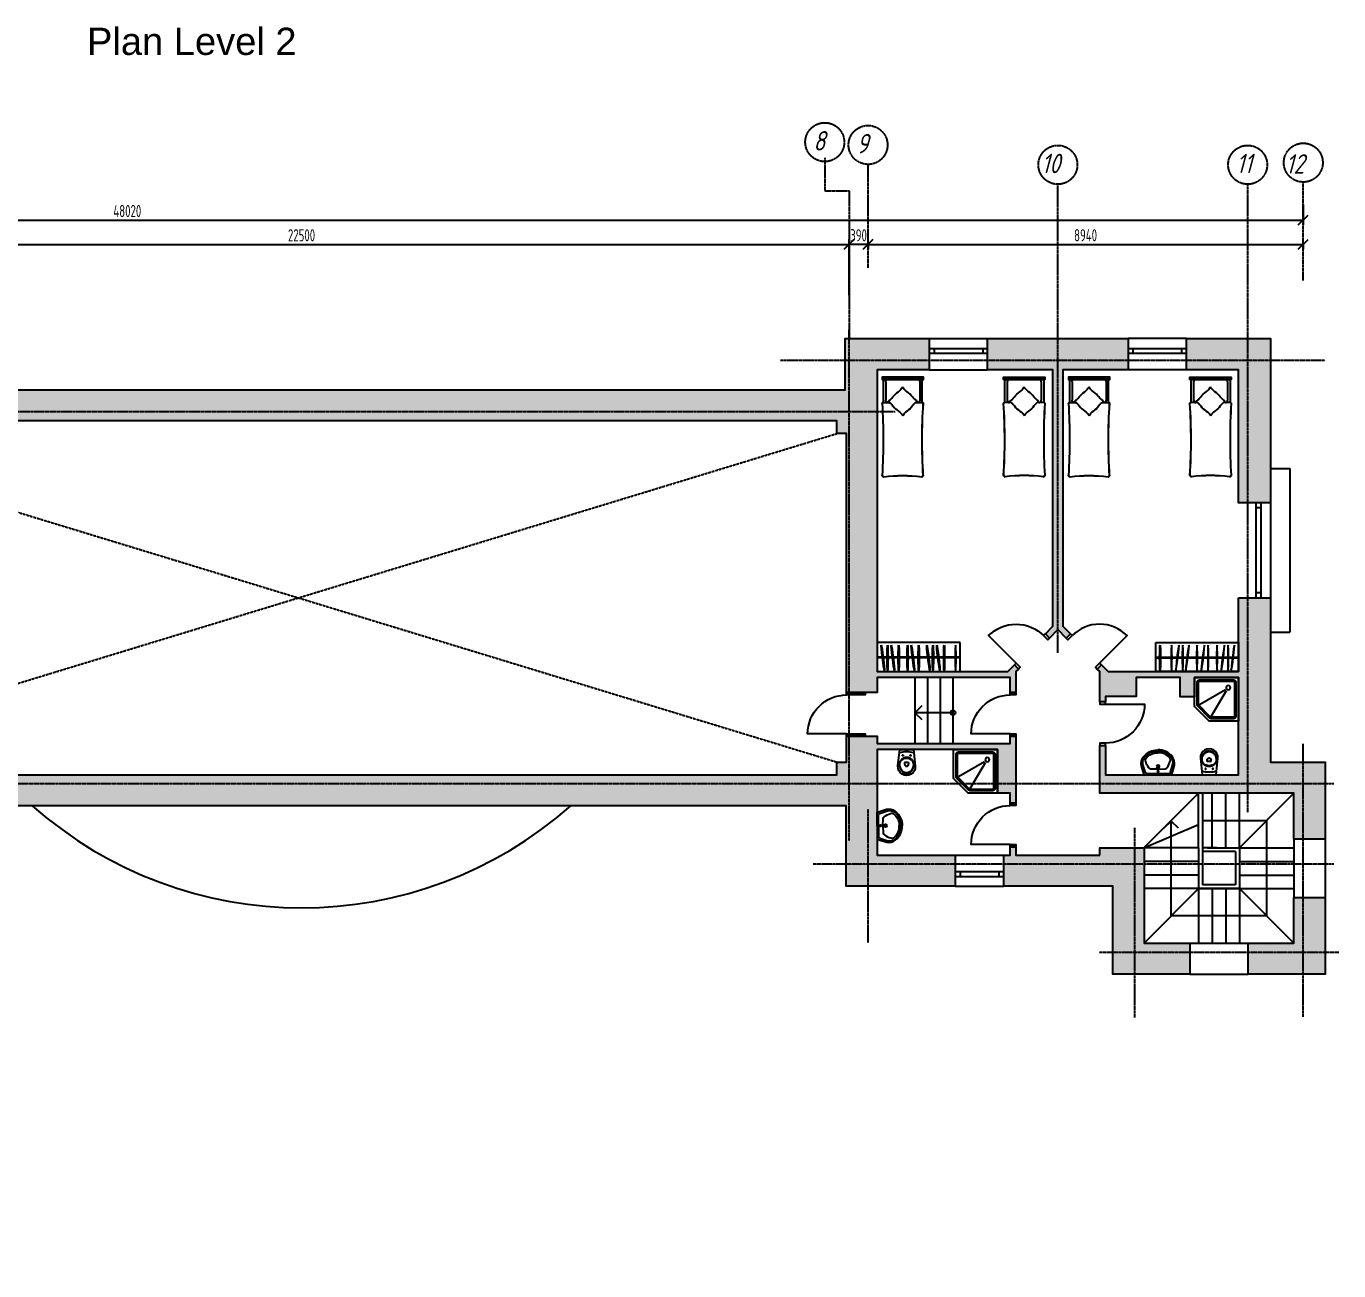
# Model space of a CAD drawing. Header units: millimetres. Extents: x 74752 to 193506, y -83124 to -13126.
# Drawn here: x 165094 to 192062, y -80387 to -54819 of the extents above; entities that cross this region are included whole.
import ezdxf

# ---------------------------------------------------------------- set-up
doc = ezdxf.new("R2010")
doc.units = ezdxf.units.MM
doc.linetypes.add('CENTER2', pattern=[1.125, 0.75, -0.125, 0.125, -0.125])
doc.linetypes.add('HIDDEN', pattern=[0.375, 0.25, -0.125])
for name, color, linetype in [('axis', 40, 'CENTER2'), ('dim1', 4, 'Continuous'), ('door_dwgmodels.com', 250, 'Continuous'), ('furniture _san', 36, 'Continuous'), ('hatches', 8, 'Continuous'), ('sanitary', 144, 'Continuous'), ('stairs', 250, 'Continuous'), ('txt', 250, 'Continuous'), ('wall', 5, 'Continuous'), ('Windows', 4, 'Continuous')]:
    doc.layers.add(name, color=color, linetype=linetype)
doc.styles.add('ESKD', font='eskd.shx', dxfattribs={"oblique": 15})
doc.styles.get("Standard").update_dxf_attribs({"font": 'arial.ttf'})
doc.styles.add('РАЗМЕР', font='eskd.shx', dxfattribs={"width": 0.8, "height": 250})
doc.dimstyles.new('ISO-26', dxfattribs={"dimscale": 100, "dimtxt": 250, "dimasz": 2, "dimexe": 1, "dimexo": 0, "dimtad": 1, "dimdec": 0, "dimdsep": 46, "dimtxsty": 'РАЗМЕР', "dimblk1": 'OBLIQUE', "dimblk2": 'OBLIQUE', "dimsah": 1, "dimcen": 2.5, "dimadec": 1, "dimazin": 0, "dimtfac": 1, "dimtdec": 0, "dimtmove": 0, "dimatfit": 3, "dimldrblk": 'OBLIQUE', "dimfxl": 1, "dimarcsym": 0})

# ---------------------------------------------------------------- blocks, each defined once
blk = doc.blocks.new('_OBLIQUE')
at = {"color": 0, "linetype": 'ByBlock'}
blk.add_line((-0.5, -0.5), (0.5, 0.5), dxfattribs=at)
blk = doc.blocks.new('*D70')
at = {"layer": 'Defpoints', "color": 0, "transparency": 16777216}
for p in [(159500, -59228, 1), (182000, -59301), (182000, -60341, 1)]:
    blk.add_point(p, dxfattribs=at)
at = {"layer": 'dim1', "color": 0, "lineweight": -2, "transparency": 16777216}
for p, q in [((159500, -59228), (159500, -59401)), ((159500, -59301), (182000, -59301)), ((182000, -60341), (182000, -59201))]:
    blk.add_line(p, q, dxfattribs=at)
at = {"layer": 'dim1', "color": 0, "lineweight": -2, "transparency": 16777216, "xscale": 200, "yscale": 200, "zscale": 200, "rotation": 180}
blk.add_blockref('_OBLIQUE', (159500, -59301), dxfattribs=at)
at = {"layer": 'dim1', "color": 0, "lineweight": -2, "transparency": 16777216, "xscale": 200, "yscale": 200, "zscale": 200}
blk.add_blockref('_OBLIQUE', (182000, -59301), dxfattribs=at)
at = {"layer": 'dim1', "color": 0, "transparency": 16777216, "insert": (170750, -59113), "char_height": 250, "attachment_point": 5, "style": 'РАЗМЕР'}
blk.add_mtext('22500', dxfattribs=at)
blk = doc.blocks.new('*D71')
at = {"layer": 'Defpoints', "color": 0, "transparency": 16777216}
for p in [(182000, -59301), (182000, -59301), (182390, -59301)]:
    blk.add_point(p, dxfattribs=at)
at = {"layer": 'dim1', "color": 0, "lineweight": -2, "transparency": 16777216}
for p, q in [((182000, -59301), (182000, -59201)), ((182390, -59301), (182000, -59301)), ((182390, -59301), (182390, -59201))]:
    blk.add_line(p, q, dxfattribs=at)
at = {"layer": 'dim1', "color": 0, "lineweight": -2, "transparency": 16777216, "xscale": 200, "yscale": 200, "zscale": 200, "rotation": 180}
blk.add_blockref('_OBLIQUE', (182000, -59301), dxfattribs=at)
at = {"layer": 'dim1', "color": 0, "lineweight": -2, "transparency": 16777216, "xscale": 200, "yscale": 200, "zscale": 200}
blk.add_blockref('_OBLIQUE', (182390, -59301), dxfattribs=at)
at = {"layer": 'dim1', "color": 0, "transparency": 16777216, "insert": (182195, -59113), "char_height": 250, "attachment_point": 5, "style": 'РАЗМЕР'}
blk.add_mtext('390', dxfattribs=at)
blk = doc.blocks.new('*D78')
at = {"layer": 'Defpoints', "color": 0, "transparency": 16777216}
for p in [(182390, -59301, 0), (191330, -59301, 1), (191330, -59301)]:
    blk.add_point(p, dxfattribs=at)
at = {"layer": 'dim1', "color": 0, "lineweight": -2, "transparency": 16777216}
for p, q in [((182390, -59301), (182390, -59401)), ((182390, -59301), (191330, -59301)), ((191330, -59301), (191330, -59401))]:
    blk.add_line(p, q, dxfattribs=at)
at = {"layer": 'dim1', "color": 0, "lineweight": -2, "transparency": 16777216, "xscale": 200, "yscale": 200, "zscale": 200, "rotation": 180}
blk.add_blockref('_OBLIQUE', (182390, -59301), dxfattribs=at)
at = {"layer": 'dim1', "color": 0, "lineweight": -2, "transparency": 16777216, "xscale": 200, "yscale": 200, "zscale": 200}
blk.add_blockref('_OBLIQUE', (191330, -59301), dxfattribs=at)
at = {"layer": 'dim1', "color": 0, "transparency": 16777216, "insert": (186860, -59113), "char_height": 250, "attachment_point": 5, "style": 'РАЗМЕР'}
blk.add_mtext('8940', dxfattribs=at)
blk = doc.blocks.new('*D81')
at = {"layer": 'Defpoints', "color": 0, "transparency": 16777216}
for p in [(143010, -58482, 1), (191330, -58482, 1), (191330, -58802)]:
    blk.add_point(p, dxfattribs=at)
at = {"layer": 'dim1', "color": 0, "lineweight": -2, "transparency": 16777216}
for p, q in [((143010, -58482), (143010, -58902)), ((191330, -58482), (191330, -58902)), ((143010, -58802), (191330, -58802))]:
    blk.add_line(p, q, dxfattribs=at)
at = {"layer": 'dim1', "color": 0, "lineweight": -2, "transparency": 16777216, "xscale": 200, "yscale": 200, "zscale": 200, "rotation": 180}
blk.add_blockref('_OBLIQUE', (143010, -58802), dxfattribs=at)
at = {"layer": 'dim1', "color": 0, "lineweight": -2, "transparency": 16777216, "xscale": 200, "yscale": 200, "zscale": 200}
blk.add_blockref('_OBLIQUE', (191330, -58802), dxfattribs=at)
at = {"layer": 'dim1', "color": 0, "transparency": 16777216, "insert": (167170, -58615), "char_height": 250, "attachment_point": 5, "style": 'РАЗМЕР'}
blk.add_mtext('48020', dxfattribs=at)
blk = doc.blocks.new('*U118')
at = {"color": 0}
for points in [[(-900, 0), (-850, 0), (-850, 380), (-900, 380)], [(-50, 0), (0, 0), (0, 380), (-50, 380)]]:
    blk.add_lwpolyline(points, close=True, dxfattribs=at)
at = {"color": 0, "linetype": 'ByBlock', "ltscale": 10}
blk.add_lwpolyline([(-850, 0), (-850, -800, 0.414214), (-50, 0)], format="xyb", dxfattribs=at)
blk = doc.blocks.new('*U119')
at = {"color": 0}
for points in [[(-900, 0), (-850, 0), (-850, 120), (-900, 120)], [(-50, 0), (0, 0), (0, 120), (-50, 120)]]:
    blk.add_lwpolyline(points, close=True, dxfattribs=at)
at = {"color": 0, "linetype": 'ByBlock', "ltscale": 10}
blk.add_lwpolyline([(-850, 0), (-850, -800, 0.414214), (-50, 0)], format="xyb", dxfattribs=at)
blk = doc.blocks.new('bed 800')
at = {"color": 0, "linetype": 'ByBlock'}
for p, q in [((-525, 267), (-525, 404)), ((-100, 350), (-475, 350)), ((-525, -404), (-525, -267)), ((-100, -350), (-475, -350))]:
    blk.add_line(p, q, dxfattribs=at)
at = {"color": 0}
blk.add_lwpolyline([(-525, 404), (-525, 400), (-50, 400), (-50, 425), (0, 425), (0, -425), (-50, -425), (-50, -400), (-525, -400), (-525, -404, -0.433007), (-546, -424, 0.031616), (-2017, -423, -0.44677), (-2048, -391, 0.059749), (-2048, 391, -0.44677), (-2017, 423, 0.031616), (-546, 424, -0.433007), (-525, 404), (-525, 400)], format="xyb", dxfattribs=at)
at = {"color": 0, "linetype": 'ByBlock'}
blk.add_lwpolyline([(-525, 400), (-50, 400), (-50, -400), (-525, -400)], dxfattribs=at)
for points in [[(-50, -425), (-50, 425), (0, 425), (0, -425)], [(-40, -415), (-40, 415), (0, 415), (0, -415)]]:
    blk.add_lwpolyline(points, close=True, dxfattribs=at)
for centre, radius, start, end in [((-2018, 393), 30, 86.4083, 182.703), ((-5313, 0), 3288, 353.1614, 6.8386), ((-1288, 12037), 11638, 266.4083, 273.6518), ((-545, 404), 20, 0, 93.6518), ((-475, 300), 50, 90, 180), ((-100, 300), 50, 0, 90), ((-2018, -393), 30, 177.297, 273.5917), ((-1288, -12038), 11638, 86.3482, 93.5917), ((-545, -404), 20, 266.3482, 0), ((-475, -300), 50, 180, 270), ((-100, -300), 50, 270, 0)]:
    blk.add_arc(centre, radius, start, end, dxfattribs=at)
for points in [[(-500, 300), (-539, 250), (-650, 150), (-751, 31), (-799, 0)], [(-500, 300), (-460, 250), (-350, 150), (-248, 31), (-200, 0)], [(-500, -300), (-460, -250), (-350, -150), (-248, -31), (-200, 0)], [(-500, -300), (-539, -250), (-650, -150), (-751, -31), (-799, 0)]]:
    blk.add_spline(points, degree=3, dxfattribs=at)
blk = doc.blocks.new('*U90')
at = {"color": 0}
for p, q in [((0, 0), (-1200, 0)), ((0, -100), (-1200, -100)), ((-1100, 0), (-1100, -100)), ((-100, 0), (-100, -100))]:
    blk.add_line(p, q, dxfattribs=at)
blk = doc.blocks.new('*U128')
at = {"color": 0}
for p, q in [((0, 0), (-1950, 0)), ((0, -100), (-1950, -100)), ((-1850, 0), (-1850, -100)), ((-100, 0), (-100, -100))]:
    blk.add_line(p, q, dxfattribs=at)
blk = doc.blocks.new('*U129')
at = {"color": 0}
for points in [[(-900, 0), (-850, 0), (-850, 120), (-900, 120)], [(-50, 0), (0, 0), (0, 120), (-50, 120)]]:
    blk.add_lwpolyline(points, close=True, dxfattribs=at)
at = {"color": 0, "linetype": 'ByBlock', "ltscale": 10}
blk.add_lwpolyline([(-50, 0), (-50, -800, -0.414214), (-850, 0)], format="xyb", dxfattribs=at)
blk = doc.blocks.new('v1')
at = {"color": 0}
for p, q in [((41, -270), (-41, -270)), ((-41, -270), (-41, -303)), ((41, -270), (41, -303))]:
    blk.add_line(p, q, dxfattribs=at)
blk.add_lwpolyline([(-141, 0), (141, 0), (177, -339, -1.109549), (-177, -339), (-141, 0)], format="xyb", dxfattribs=at)
for centre in [(-78, -123), (78, -123)]:
    blk.add_circle(centre, 9.95, dxfattribs=at)
for centre, radius, start, end in [((0, -615), 564, 74.7124, 105.2876), ((-17, -303), 129, 156.1873, 180), ((-17, -303), 129, 156.1873, 180), ((-50, -303), 96.8, 152.905, 180), ((-9, -307), 138, 133.1854, 156.1873), ((-9, -307), 138, 133.1854, 156.1873), ((-26, -315), 124, 128.9942, 152.905), ((-3, -313), 146, 111.2448, 133.1854), ((-3, -313), 146, 111.2448, 133.1854), ((-10, -335), 149, 108.5391, 128.9942), ((0, -322), 156, 90, 111.2448), ((0, -322), 156, 90, 111.2448), ((0, -365), 180, 90, 108.5391), ((0, -322), 156, 68.7552, 90), ((0, -322), 156, 68.7552, 90), ((0, -365), 180, 71.4609, 90), ((3, -313), 146, 46.8146, 68.7552), ((3, -313), 146, 46.8146, 68.7552), ((10, -335), 149, 51.0058, 71.4609), ((9, -307), 138, 23.8127, 46.8146), ((9, -307), 138, 23.8127, 46.8146), ((26, -315), 124, 27.095, 51.0058), ((17, -303), 129, 0, 23.8127), ((17, -303), 129, 0, 23.8127), ((50, -303), 96.8, 0, 27.095), ((109, -303), 256, 180, 197.3785), ((55, -303), 202, 180, 199.4203), ((55, -303), 202, 180, 199.4203), ((28, -313), 173, 199.4203, 220.4025), ((28, -313), 173, 199.4203, 220.4025), ((56, -320), 200, 197.3785, 217.0738), ((11, -327), 151, 220.4025, 244.0498), ((11, -327), 151, 220.4025, 244.0498), ((22, -346), 157, 217.0738, 241.268), ((0, -350), 125, 244.0498, 270), ((0, -350), 125, 244.0498, 270), ((0, -385), 112, 241.268, 270), ((0, -303), 41.2, 180, 0), ((0, -350), 125, 270, 295.9502), ((0, -350), 125, 270, 295.9502), ((0, -385), 112, 270, 298.732), ((-22, -346), 157, 298.732, 322.9262), ((-11, -327), 151, 295.9502, 319.5975), ((-11, -327), 151, 295.9502, 319.5975), ((-28, -313), 173, 319.5975, 340.5797), ((-28, -313), 173, 319.5975, 340.5797), ((-56, -320), 200, 322.9262, 342.6215), ((-109, -303), 256, 342.6215, 0), ((-55, -303), 202, 340.5797, 0), ((-55, -303), 202, 340.5797, 0)]:
    blk.add_arc(centre, radius, start, end, dxfattribs=at)
blk = doc.blocks.new('wash b1')
at = {"color": 0}
for p, q in [((-311, -264), (-342, -239)), ((311, -264), (342, -239))]:
    blk.add_line(p, q, dxfattribs=at)
for points in [[(0, 0), (-279, 0, 0.349334), (-284, -4), (-338, -191, 0.210862), (-299, -365, 0.238221), (-1, -511, -0.006376)], [(-3, 0), (276, 0, -0.349334), (281, -4), (338, -191, -0.210862), (299, -365, -0.236938), (-1, -511, 0.006376)], [(0, -25), (-216, -25, 0.390337), (-256, -51), (-308, -212, 0.183446), (-282, -357, 0.232242), (0, -490, 0.646667)], [(0, -116), (-151, -119, 0.204561), (-187, -147, 0.107345), (-252, -274, 0.24654), (-242, -344, 0.234802), (1, -452, 0.791678)], [(-3, -116), (149, -119, -0.218686), (184, -142, -0.103144), (252, -274, -0.24654), (242, -344, -0.232404), (-4, -452, -0.791678)], [(-3, -25), (213, -25, -0.390337), (253, -51), (308, -212, -0.183446), (282, -357, -0.230237), (-3, -490, -0.646667)]]:
    blk.add_lwpolyline(points, format="xyb", dxfattribs=at)
for centre, radius in [((0, -170), 29), ((0, -170), 22), ((0, -66), 16)]:
    blk.add_circle(centre, radius, dxfattribs=at)
blk = doc.blocks.new('*U95')
at = {"color": 0}
for p, q in [((0, 0), (-1000, 0)), ((0, -100), (-1000, -100)), ((-900, 0), (-900, -100)), ((-100, 0), (-100, -100))]:
    blk.add_line(p, q, dxfattribs=at)
blk = doc.blocks.new('K10-46')
at = {"color": 0}
for p, q in [((-800, -559), (-270, -244)), ((-558, -800), (-246, -268))]:
    blk.add_line(p, q, dxfattribs=at)
blk.add_lwpolyline([(0, 0), (-900, 0), (-900, -600), (-600, -900), (0, -900)], close=True, dxfattribs=at)
for points in [[(-100, -50), (-800, -50, 0.414214), (-850, -100), (-850, -559, 0.198912), (-835, -594), (-594, -835, 0.198912), (-559, -850), (-100, -850, 0.414214), (-50, -800), (-50, -100, 0.414214)], [(-100, -80), (-800, -80, 0.414214), (-820, -100), (-820, -559, 0.198912), (-814, -573), (-573, -814, 0.198912), (-559, -820), (-100, -820, 0.414214), (-80, -800), (-80, -100, 0.414214)]]:
    blk.add_lwpolyline(points, format="xyb", close=True, dxfattribs=at)
blk.add_circle((-211, -209), 43.3, dxfattribs=at)
blk = doc.blocks.new('ward46')
at = {"color": 0}
for p, q in [((283, 1700), (283, 0)), ((293, 1700), (293, 0))]:
    blk.add_line(p, q, dxfattribs=at)
for points in [[(600, 0), (0, 0), (0, 1700), (600, 1700)], [(600, 1700), (600, 0)]]:
    blk.add_lwpolyline(points, dxfattribs=at)
blk.add_ellipse((287, 1609), major_axis=(256, 0), ratio=0.03669, dxfattribs=at)
at = {"color": 0, "extrusion": (0, 0, -1)}
for centre, major_axis in [((287, 1374), (256, 0)), ((286, 1253), (254, -32)), ((287, 1144), (256, 0)), ((286, 1048), (254, -32)), ((287, 851), (256, 0)), ((286, 730), (254, -32)), ((287, 622), (256, 0)), ((287, 440), (256, 0)), ((286, 319), (254, -32)), ((287, 211), (256, 0)), ((286, 114), (254, -32))]:
    blk.add_ellipse(centre, major_axis=major_axis, ratio=0.03669, dxfattribs=at)

msp = doc.modelspace()

# ---------------------------------------------------------------- hatches: boundary and pattern name
at = {"layer": 'hatches', "true_color": 0x474847}
h = msp.add_hatch(color=59, dxfattribs=at)
h.paths.add_polyline_path([(159560.8, -73571.9), (158920.8, -73571.9), (158919.8, -72426.5), (154499.8, -72426.5), (154499.8, -72426.5), (154499.8, -72426.5), (154499.8, -72426.5), (154499.8, -72426.5), (154499.8, -72046.5), (155769.8, -72046.5), (155769.8, -71346.5), (156149.8, -71346.5), (156149.8, -72046.5), (158919.8, -72046.5), (158919.8, -68596.8), (158684.8, -68596.8), (158684.8, -67456.8), (156149.8, -67456.8), (156149.8, -70446.5), (155769.8, -70446.5), (155769.8, -66726.8), (150799.8, -66726.8), (150799.8, -66346.8), (151196.4, -66346.8), (151196.4, -65956.9), (151316.4, -65956.9), (151316.4, -66346.8), (155769.8, -66356.8), (155769.8, -63076.1), (156149.8, -63076.1), (156149.8, -65256.8), (156234.8, -65256.8), (156234.8, -65456.8), (156149.8, -65456.8), (156149.8, -67256.8), (158984.8, -67256.8), (158984.8, -65456.8), (156934.8, -65456.8), (156934.8, -65256.8), (158684.8, -65256.8), (158684.8, -63452), (158919.8, -63452), (158919.8, -61876.5), (158153, -61876.5), (158153, -61236.5), (159578, -61236.5), (159578, -62286.5), (181922, -62286.5), (181922, -61236.5), (183647, -61236.5), (183647, -61876.5), (182580.2, -61876.5), (182580.2, -68076.5), (185259.6, -68076.5), (185396.7, -67939.4), (185481.6, -68024.3), (185429.3, -68076.5), (185429.3, -68506.8), (185309.3, -68506.8), (185309.3, -68196.5), (182580.2, -68196.5), (182580.2, -68506.8), (181949.2, -68506.8), (181949.2, -63186.5), (181751, -63186.5), (181751, -62926.5), (159619, -62926.5), (159619, -63186.5), (159299.8, -63186.5), (159299.8, -69936.5), (159611.7, -69939.2), (159611.7, -70196.5), (181751, -70196.5), (181751, -69936.5), (181949.2, -69936.5), (181949.2, -69406.8), (182580.2, -69406.8), (182580.2, -69556.5), (185309.3, -69556.5), (185309.3, -69406.8), (185429.3, -69406.8), (185429.3, -70778.4), (185309.3, -70778.4), (185309.3, -70576.5), (185049.3, -70576.5), (185049.3, -69676.5), (185049.3, -69676.5), (185049.3, -69676.5), (185049.3, -69676.5), (182580.2, -69676.5), (182580.2, -71846.8), (184179.8, -71846.8), (184179.8, -72486.8), (181939.2, -72486.8), (181939.2, -70836.9), (176278.6, -70835.5), (159560.8, -70835.5)])
h.paths.add_polyline_path([(155244.8, -61236.5), (156953, -61236.5), (156953, -61876.5), (156149.8, -61876.5), (156149.8, -62176.1), (155769.8, -62176.1), (155769.8, -61876.5), (155244.8, -61876.5)], flags=17)
h.paths.add_polyline_path([(150866.6, -61236.5), (152409.8, -61236.5), (152409.8, -61876.5), (151316.4, -61876.5), (151316.4, -65056.9), (151196.4, -65056.9), (151196.4, -64796.5), (150696.4, -64796.5), (150696.4, -64676.5), (151196.4, -64676.5), (151196.4, -61876.5), (150866.6, -61876.5)])
h.paths.add_polyline_path([(148278, -61236.5), (149666.6, -61236.5), (149666.6, -61876.5), (149033.3, -61876.5), (149033.3, -64676.5), (149796.4, -64676.5), (149796.4, -64796.5), (148903.3, -64796.5), (148901.1, -65346.8), (148518.7, -65346.8), (148520.9, -62926.5), (147509.8, -62926.5), (147509.8, -62286.5), (148278, -62286.5)])
h.paths.add_polyline_path([(145409.8, -62286.5), (143759.8, -62286.5), (143759.8, -67686.4), (144399.8, -67686.4), (144399.8, -67246.8), (148519.8, -67246.8), (148519.8, -67626.8), (148899.8, -67626.8), (148899.8, -66726.8), (149199.8, -66726.8), (149199.8, -66346.8), (148899.8, -66346.8), (148899.6, -66246.8), (148519.7, -66246.8), (148519.9, -67126.8), (144399.8, -67126.8), (144399.8, -62926.5), (145409.8, -62926.5), (145409.8, -62286.5)])
h.paths.add_polyline_path([(147499.8, -69166.8), (144399.8, -69166.8), (144399.8, -69987.2), (143759.8, -69987.2), (143759.8, -68586.4), (144399.8, -68586.4), (144399.8, -69046.8), (147619.8, -69046.8), (147619.8, -69646.8), (148519.8, -69646.8), (148519.8, -68526.8), (148899.8, -68526.8), (148899.8, -69916.8), (148519.8, -69916.8), (148519.8, -69766.8), (147499.8, -69766.8)])
h.paths.add_polyline_path([(144399.8, -70887.2), (143759.8, -70887.2), (143759.8, -75486.5), (145409.8, -75486.5), (145409.8, -74846.5), (144399.8, -74846.5)])
h.paths.add_polyline_path([(152458.8, -72526.5), (152999.8, -72526.5), (152999.8, -72426.5), (153499.8, -72426.5), (153499.8, -72046.5), (152999.8, -72046.5), (152999.8, -71646.5), (148899.8, -71646.5), (148899.8, -70816.8), (148519.8, -70816.8), (148519.8, -74846.5), (147509.8, -74846.5), (147509.8, -75486.5), (150259.8, -75486.5), (150259.8, -74846.5), (148899.8, -74846.5), (148899.8, -71766.5), (152459.8, -71766.5), (152459.8, -72426.5)])
h.paths.add_polyline_path([(151459.8, -75036.5), (151459.8, -74846.5), (152459.8, -74846.5), (152458.8, -73426.5), (152999.8, -73426.5), (152999.8, -74836.9), (153499.8, -74836.9), (153499.8, -74956.9), (152999.8, -74956.9), (153000.8, -77601.7), (152459.8, -77601.7), (152459.8, -75486.5), (151459.8, -75486.5)])
h.paths.add_polyline_path([(158919.8, -77601.7), (159560.8, -77601.7), (159560.8, -74771.9), (158919.8, -74771.9), (158919.8, -74836.9), (154499.8, -74836.9), (154499.8, -74956.9), (158919.8, -74956.9)])
h.paths.add_polyline_path([(157929.7, -79746.8), (158919.8, -79746.8), (158919.8, -78601.7), (159560.8, -78601.7), (159559.8, -80386.8), (157879.7, -80386.8), (157879.7, -80266.8), (157929.7, -80266.8)])
h.paths.add_polyline_path([(152459.8, -78601.7), (152459.8, -80386.8), (154039.8, -80386.8), (154039.8, -80266.8), (153989.8, -80266.8), (153989.8, -79746.8), (152999.8, -79746.8), (153000.8, -78601.7)])
h.paths.add_polyline_path([(187151.1, -71846.8), (187151.1, -71696.8), (188060.4, -71696.8), (188060.4, -73656.9), (189000.4, -73656.9), (189000.4, -74296.9), (187420.4, -74296.9), (187420.4, -72486.8), (185179.8, -72486.8), (185179.8, -71846.8), (185309.3, -71846.8), (185309.3, -71678.4), (185429.3, -71678.4), (185429.3, -71846.8)])
h.paths.add_polyline_path([(190000.2, -66561.5), (190658.4, -66561.5), (190658.4, -69936.5), (191780.4, -69936.5), (191780.4, -71516.7), (191140.4, -71516.7), (191140.4, -70576.5), (187151.1, -70576.5), (187151.1, -69596.1), (187271.1, -69596.1), (187271.1, -70196.5), (190000.2, -70196.5), (190000.2, -68196.5), (189100.2, -68196.5), (189100.2, -68596.5), (188800.2, -68596.5), (188800.2, -68196.5), (187900.2, -68196.5), (187900.2, -68586.5), (187271.1, -68586.5), (187271.1, -68696.1), (187151.1, -68696.1), (187151.1, -68076.5), (187098.9, -68024.3), (187183.7, -67939.4), (187320.8, -68076.5), (190000.2, -68076.5)])
h.paths.add_polyline_path([(190200.4, -74296.9), (190200.4, -73656.9), (191140.4, -73656.9), (191140.4, -72716.7), (191780.4, -72716.7), (191780.4, -74296.9)])
h.paths.add_polyline_path([(188933.4, -61236.5), (190658.4, -61236.5), (190658.4, -64611.5), (190000.2, -64611.5), (190000.2, -61876.5), (188933.4, -61876.5)])
h.paths.add_polyline_path([(184847, -61236.5), (187733.4, -61236.5), (187733.4, -61876.5), (186390.2, -61876.5), (186390.2, -67145.9), (186547.3, -67303), (186462.5, -67387.9), (186290.2, -67215.6), (186118, -67387.9), (186033.1, -67303), (186190.2, -67145.9), (186190.2, -61876.5), (184847, -61876.5)])

# ---------------------------------------------------------------- linework, layer by layer
at = {"layer": 'axis'}
for p, q in [((181501, -57519.5, -51279.1), (181501, -58200.6, -51279.1)), ((182390.2, -59779.2, -51279.1), (182390.2, -57657, -51278.2)), ((181501, -58200.6, -51279.1), (182000.1, -58200.6, -51279.1)), ((182000.1, -58200.6, -51279.1), (182000.1, -61236.5, -51279.1)), ((186290.2, -67694.2, -51278.4), (186290.2, -58065.5, -51278.2)), ((190190.2, -70970.7, -51278.4), (190190.2, -58065.5, -51278.2)), ((191330.4, -60040.5, -51278.4), (191330.4, -58020.3, -51277.5)), ((182000.1, -71555.1, -51278.4), (182000.1, -61048.6, -51278.4)), ((191781.2, -61686.5, -51278.4), (180588.8, -61686.5, -51278.4)), ((158056.5, -62736.5, -51278.4), (182946.3, -62736.5, -51278.4)), ((191330.4, -75169, -51278.4), (191330.4, -69562, -51278.4)), ((191959.9, -70386.5, -51277.6), (158867, -70386.5, -51277.6)), ((182390.2, -73648.6, -51278.4), (182390.2, -70904.1, -51278.4)), ((187870.4, -75182.5, -51278.4), (187870.4, -71289.3, -51278.4)), ((191959.9, -72036.8, -51278.4), (181262.4, -72036.8, -51278.4)), ((192061.6, -73846.9, -51277.6), (187136.8, -73846.9, -51277.6))]:
    msp.add_line(p, q, dxfattribs=at)
at = {"layer": 'axis', "color": 18, "true_color": 0x000000}
for centre in [(181501, -57199.6, -51279.1), (182390.2, -57257, -51278.4), (186290.2, -57665.5, -51278.4), (190190.2, -57665.5, -51279.1), (191333.1, -57620.4, -51278.2)]:
    msp.add_circle(centre, 400, dxfattribs=at)
at = {"layer": 'stairs', "color": 18, "true_color": 0x000000}
for p, q in [((183353.7, -68196.5, -51279.1), (183353.7, -69556.5, -51279.1)), ((183613.7, -68196.5, -51279.1), (183613.7, -69556.5, -51279.1)), ((183873.7, -68196.5, -51279.1), (183873.7, -69556.5, -51279.1)), ((184133.7, -68196.5, -51279.1), (184133.7, -69556.5, -51279.1)), ((184133.7, -68921.4, -51279.1), (183353.7, -68921.4, -51279.1)), ((188056.9, -71698.3, -51278.4), (189176.9, -70578, -51277.6)), ((189180.4, -71696.8, -51278.8), (189180.4, -70576.5, -51277.6)), ((189260.4, -70576.5, -51278.2), (189260.4, -72456.7, -51279.2)), ((189460.4, -71696.8, -51278.8), (189460.4, -70576.5, -51277.6)), ((189740.4, -71696.8, -51278.8), (189740.4, -70576.5, -51277.6)), ((190020.4, -71696.8, -51278.8), (190020.4, -70576.5, -51277.6)), ((190020.4, -71696.8, -51278.8), (191140.4, -70576.5, -51278.4)), ((188620.4, -73096.8, -51278.6), (188620.4, -71148.8, -51278.6)), ((189260.4, -71136.7, -51278.2), (190580.4, -71136.7, -51278.6)), ((190580.4, -71136.7, -51278.6), (190580.4, -73096.8, -51278.6)), ((188054.9, -71698.3, -51278.4), (189176.9, -71218.6, -51278.3)), ((189180.4, -71696.8, -51278.9), (188060.4, -71696.8, -51278.4)), ((189180.4, -71696.8, -51278.8), (189180.4, -72536.7, -51279.3)), ((189558.6, -71696.8, -51279.1), (189260.4, -71696.8, -51278.9)), ((189362.2, -71696.8, -51279.1), (191140.4, -71696.8, -51278.4)), ((190020.4, -71696.8, -51280), (190020.4, -73656.9, -51277.6)), ((189180.4, -71976.8, -51278.8), (188060.4, -71976.8, -51278.4)), ((189940.4, -71776.8, -51279.3), (189260.4, -71776.8, -51278.9)), ((189940.4, -71776.8, -51279.9), (189940.4, -72456.7, -51279.1)), ((190020.4, -71976.8, -51278.8), (191140.4, -71976.8, -51278.4)), ((189180.4, -72256.8, -51278.8), (188060.4, -72256.8, -51278.4)), ((190020.4, -72256.8, -51278.8), (191140.4, -72256.8, -51278.4)), ((190020.4, -72536.7, -51279.3), (188060.4, -72536.7, -51278.4)), ((189180.4, -72536.7, -51278.8), (188060.4, -73656.9, -51278.4)), ((189180.4, -72536.7, -51279.3), (191140.4, -72536.7, -51278.4)), ((189180.4, -72536.7, -51279.3), (189180.4, -73656.9, -51277.6)), ((189940.4, -72456.7, -51279.2), (189260.4, -72456.7, -51278.9)), ((189460.4, -72536.7, -51278.8), (189460.4, -73656.9, -51277.6)), ((189740.4, -72536.7, -51278.8), (189740.4, -73656.9, -51277.6)), ((190020.4, -72536.7, -51278.8), (191140.4, -73656.9, -51278.4)), ((190580.4, -73096.8, -51278.6), (188620.4, -73096.8, -51278.6))]:
    msp.add_line(p, q, dxfattribs=at)
for points, elevation in [([(183493.1, -68780.3), (183352.6, -68922.6), (183494.8, -69063.2)], -51279.1), ([(188477.8, -71289), (188619.2, -71147.6), (188760.6, -71289)], -51278.6)]:
    msp.add_lwpolyline(points, dxfattribs=dict(at, elevation=elevation))
msp.add_circle((184133.7, -68921.4, -51279.1), 50, dxfattribs=at)
at = {"layer": 'wall', "color": 18, "true_color": 0x000000}
for p, q in [((183647, -61236.5, -51278.4), (184847, -61236.5, -51278.4)), ((188933.4, -61236.5, -51278.4), (187733.4, -61236.5, -51278.4)), ((183647, -61876.5, -51278.4), (184847, -61876.5, -51278.4)), ((188933.4, -61876.5, -51278.4), (187733.4, -61876.5, -51278.4)), ((190658.4, -63904.5, -51278.4), (191058.4, -63904.5, -51278.4)), ((191058.4, -63904.5, -51278.4), (191058.4, -67268.5, -51278.4)), ((190658.4, -64611.5, -51278.4), (190658.4, -66561.5, -51278.4)), ((190658.4, -67268.5, -51278.4), (191058.4, -67268.5, -51278.4)), ((191140.4, -71516.7, -51279.1), (191140.4, -72716.7, -51279.1)), ((191780.4, -71516.7, -51279.1), (191780.4, -72716.7, -51279.1)), ((184179.8, -71846.8, -51278.2), (185179.8, -71846.8, -51278.2)), ((184179.8, -72486.8, -51278.2), (185179.8, -72486.8, -51278.2)), ((189000.4, -73656.9, -51277.6), (190200.4, -73656.9, -51277.6))]:
    msp.add_line(p, q, dxfattribs=at)
at = {"layer": 'wall', "color": 18, "linetype": 'HIDDEN', "true_color": 0x000000}
for p, q in [((159611.7, -69939.2, -51278.4), (181751, -63186.5, -51278.4)), ((159619, -63186.5, -51278.4), (181751, -69936.5, -51278.4))]:
    msp.add_line(p, q, dxfattribs=at)
at = {"layer": 'wall', "color": 5, "elevation": -51279.1}
for points in [[(159578, -62286.5), (181922, -62286.5), (181922, -61236.5), (183647, -61236.5), (183647, -61876.5), (182580.2, -61876.5), (182580.2, -68076.5), (185259.6, -68076.5), (185396.7, -67939.4), (185481.6, -68024.3), (185429.3, -68076.5), (185429.3, -68506.8), (185309.3, -68506.8), (185309.3, -68196.5), (182580.2, -68196.5), (182580.2, -68506.8), (181949.2, -68506.8), (181949.2, -63186.5), (181751, -63186.5), (181751, -62926.5), (159619, -62926.5)], [(159611.7, -70196.5), (181751, -70196.5), (181751, -69936.5), (181949.2, -69936.5), (181949.2, -69406.8), (182580.2, -69406.8), (182580.2, -69556.5), (185309.3, -69556.5), (185309.3, -69406.8), (185429.3, -69406.8), (185429.3, -70778.4), (185309.3, -70778.4), (185309.3, -70576.5), (185049.3, -70576.5), (185049.3, -69676.5), (185049.3, -69676.5), (185049.3, -69676.5), (185049.3, -69676.5), (185049.3, -69676.5), (182580.2, -69676.5), (182580.2, -71846.8), (184179.8, -71846.8), (184179.8, -72486.8), (181939.2, -72486.8), (181939.2, -70836.9), (176278.6, -70835.5), (159560.8, -70835.5)]]:
    msp.add_lwpolyline(points, dxfattribs=at)
at = {"layer": 'wall', "color": 5}
for points, elevation in [([(184847, -61236.5), (187733.4, -61236.5), (187733.4, -61876.5), (186390.2, -61876.5), (186390.2, -67145.9), (186547.3, -67303), (186462.5, -67387.9), (186290.2, -67215.6), (186118, -67387.9), (186033.1, -67303), (186190.2, -67145.9), (186190.2, -61876.5), (184847, -61876.5), (184847, -61236.5)], -51278.4), ([(188933.4, -61236.5), (190658.4, -61236.5), (190658.4, -64611.5), (190000.2, -64611.5), (190000.2, -61876.5), (188933.4, -61876.5), (188933.4, -61236.5)], -51278.4), ([(190000.2, -66561.5), (190658.4, -66561.5), (190658.4, -69936.5), (191780.4, -69936.5), (191780.4, -71516.7), (191140.4, -71516.7), (191140.4, -70576.5), (187151.1, -70576.5), (187151.1, -69596.1), (187271.1, -69596.1), (187271.1, -70196.5), (190000.2, -70196.5), (190000.2, -68196.5), (189100.2, -68196.5), (189100.2, -68596.5), (188800.2, -68596.5), (188800.2, -68196.5), (187900.2, -68196.5), (187900.2, -68586.5), (187271.1, -68586.5), (187271.1, -68696.1), (187151.1, -68696.1), (187151.1, -68076.5), (187098.9, -68024.3), (187183.7, -67939.4), (187320.8, -68076.5), (190000.2, -68076.5), (190000.2, -66561.5)], -51278.4), ([(187151.1, -71846.8), (187151.1, -71696.8), (188060.4, -71696.8), (188060.4, -73656.9), (189000.4, -73656.9), (189000.4, -74296.9), (187420.4, -74296.9), (187420.4, -72486.8), (185179.8, -72486.8), (185179.8, -71846.8), (185309.3, -71846.8), (185309.3, -71678.4), (185429.3, -71678.4), (185429.3, -71846.8), (187151.1, -71846.8)], -51278.4), ([(190200.4, -74296.9), (190200.4, -73656.9), (191140.4, -73656.9), (191140.4, -72716.7), (191780.4, -72716.7), (191780.4, -74296.9), (190200.4, -74296.9)], -51277.6)]:
    msp.add_lwpolyline(points, close=True, dxfattribs=dict(at, elevation=elevation))
at = {"layer": 'wall', "color": 18, "true_color": 0x000000, "elevation": -51278.4}
msp.add_lwpolyline([(189000.4, -74296.9), (190200.4, -74296.9)], dxfattribs=at)
at = {"layer": 'wall', "color": 18, "true_color": 0x000000}
msp.add_arc((170750, -64588.8, -51279.4), 8341.8, 228.46219, 311.53912, dxfattribs=at)

# ---------------------------------------------------------------- block references
at = {"layer": 'door_dwgmodels.com', "xscale": -1}
for name, p, rotation in [('*U119', (186033.1, -67303, -51279.1), 224.9999999999998), ('*U118', (181949.2, -68506.8, -51279.1), 270), ('*U119', (185309.3, -68506.8, -51279.1), 270), ('*U119', (185309.3, -70778.4, -51278.4), 270)]:
    msp.add_blockref(name, p, dxfattribs=dict(at, rotation=rotation))
at = {"layer": 'door_dwgmodels.com'}
for name, p, rotation in [('*U119', (186547.3, -67303, -51279.1), 135.0000000000003), ('*U129', (187271.1, -68696.1, -51278.4), 90.00000000000001)]:
    msp.add_blockref(name, p, dxfattribs=dict(at, rotation=rotation))
at = {"layer": 'furniture _san', "xscale": -1}
for name, p, rotation in [('bed 800', (183102.4, -62025.5), 270), ('bed 800', (186931.1, -62025.5), 270), ('ward46', (182580.2, -68076.5, -51278.4), 269.9999999999629)]:
    msp.add_blockref(name, p, dxfattribs=dict(at, rotation=rotation))
at = {"layer": 'furniture _san'}
for name, p, rotation in [('bed 800', (185598.8, -62025.5), 90), ('bed 800', (189427.4, -62025.5), 90), ('ward46', (190000.2, -68076.5, -51278.4), 89.99999999999997)]:
    msp.add_blockref(name, p, dxfattribs=dict(at, rotation=rotation))
at = {"layer": 'sanitary', "xscale": -1}
for name, p, rotation in [('K10-46', (190000.2, -68196.5, -51278.4), 270), ('K10-46', (185049.3, -69676.5, -51279.1), 270), ('wash b1', (188350.2, -70196.5, -51278.4), 180.8043872388902), ('v1', (189398.7, -70196.5, -51278.4), 180)]:
    msp.add_blockref(name, p, dxfattribs=dict(at, rotation=rotation))
at = {"layer": 'sanitary'}
msp.add_blockref('v1', (183182.5, -69676.5, -51279.1), dxfattribs=at)
at = {"layer": 'sanitary', "rotation": 90.37161397333844}
msp.add_blockref('wash b1', (182580.2, -71245.1, -51279.1), dxfattribs=at)
at = {"layer": 'Windows', "xscale": -1}
for name, p in [('*U90', (183647, -61436.5, -51278.4)), ('*U90', (187733.4, -61436.5, -51278.4)), ('*U95', (184179.8, -72186.8, -51278.2))]:
    msp.add_blockref(name, p, dxfattribs=at)
at = {"layer": 'Windows', "xscale": -1, "rotation": 270}
msp.add_blockref('*U128', (190458.4, -64611.5, -51278.4), dxfattribs=at)

# ---------------------------------------------------------------- texts
at = {"layer": 'axis', "color": 18, "true_color": 0x000000, "style": 'ESKD', "oblique": 15}
for s, p in [('8', (181266, -57372.5, -51279.1)), ('9', (182155.2, -57429.9, -51278.4)), ('10', (185952.8, -57838.3, -51278.4)), ('11', (189955.2, -57838.3, -51279.1)), ('12', (190969.8, -57847.5, -51278.2))]:
    msp.add_text(s, height=400, dxfattribs=at).set_placement(p)
at = {"layer": 'txt', "color": 250, "linetype": 'Continuous', "lineweight": 5, "ltscale": 0.13}
msp.add_text('Plan Level 2', height=560, dxfattribs=at).set_placement((166342.5, -55408.6, -57681.3))

# ---------------------------------------------------------------- dimensions: what is measured, and where the dimension line sits
at = {"layer": 'dim1'}
dim = msp.add_linear_dim(base=(191330.4, -58802.1, -51279.1), p1=(143009.8, -58482.1, -51278.4), p2=(191330.4, -58482.1, -51277.7), text='48020', dimstyle='ISO-26', dxfattribs=at)
dim.commit()
dim.dimension.update_dxf_attribs({"geometry": '*D81', "text_midpoint": (167170.1, -58614.6, -51279.1)})
for base, p1, p2, picture, middle in [((182000.1, -59300.9, -51279.1), (159499.9, -59227.8, -51278.4), (182000.1, -60340.9, -51278.4), '*D70', (170750, -59113.4, -51279.1)), ((191330.4, -59300.9, -51279.1), (182390.2, -59300.9, -51278.9), (191330.4, -59300.9, -51278), '*D78', (186860.3, -59113.4, -51279.1))]:
    dim = msp.add_linear_dim(base=base, p1=p1, p2=p2, dimstyle='ISO-26', dxfattribs=at)
    dim.commit()
    dim.dimension.update_dxf_attribs({"geometry": picture, "text_midpoint": middle})
dim = msp.add_linear_dim(base=(182000.1, -59300.9, -51279.1), p1=(182390.2, -59300.9, -51279.1), p2=(182000.1, -59300.9, -51279.1), dimstyle='ISO-26', dxfattribs=at)
dim.commit()
dim.dimension.update_dxf_attribs({"geometry": '*D71', "text_midpoint": (182195.2, -59300.9, -51279.1), "dimtype": 160})

doc.saveas('drawing.dxf')
